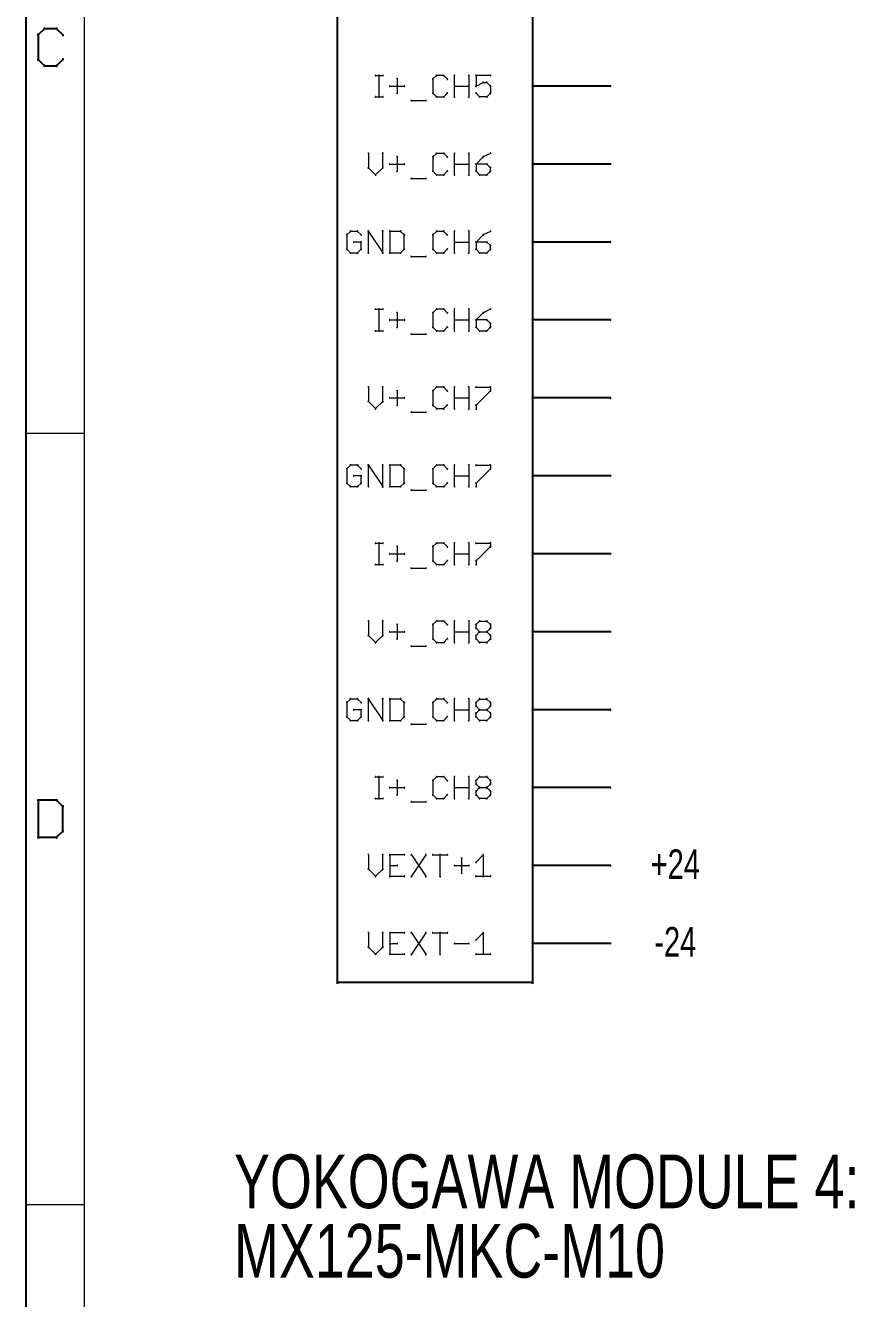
# Paper-space layout 'OUTPUT MODULE' of a CAD drawing. Header units: inches. Extents: x 0.9 to 16.5, y 0.5 to 10.7.
# Drawn here: x 0.899 to 3.027, y 2.389 to 5.656 of the extents above; entities that cross this region are included whole.
import ezdxf

# ---------------------------------------------------------------- set-up
doc = ezdxf.new("R2010")
doc.units = ezdxf.units.IN
doc.header["$MEASUREMENT"] = 0
for name, color, linetype in [('94', 14, 'Continuous'), ('97', 94, 'Continuous'), ('TEXT', 4, 'Continuous')]:
    doc.layers.add(name, color=color, linetype=linetype)
doc.styles.add('SLDTEXTSTYLE0', font='TXT', dxfattribs={"width": 0.736842})
doc.styles.add('SLDTEXTSTYLE2', font='TXT', dxfattribs={"width": 0.75})

# ---------------------------------------------------------------- blocks, each defined once
blk = doc.blocks.new('SW_NOTE_0_134')
at = {"layer": 'TEXT', "color": 0, "char_height": 0.137795, "attachment_point": 1, "style": 'SLDTEXTSTYLE2'}
for s, insert in [('YOKOGAWA MODULE 4:', (-2.1856, 0.2462)), ('MX125-MKC-M10', (-2.1856, 0.068))]:
    blk.add_mtext(s, dxfattribs=dict(at, insert=insert))

psp = doc.layouts.new('OUTPUT MODULE')

# ---------------------------------------------------------------- linework, layer by layer
at = {"layer": '94', "lineweight": 25}
for p, q in [((1.7, 3.2), (1.7, 8.8)), ((2.2, 8.8), (2.2, 3.2)), ((2.4, 5.5), (2.2, 5.5)), ((2.4, 5.3), (2.2, 5.3)), ((2.4, 5.1), (2.2, 5.1)), ((2.4, 4.9), (2.2, 4.9)), ((2.4, 4.7), (2.2, 4.7)), ((2.4, 4.5), (2.2, 4.5)), ((2.4, 4.3), (2.2, 4.3)), ((2.4, 4.1), (2.2, 4.1)), ((2.4, 3.9), (2.2, 3.9)), ((2.4, 3.7), (2.2, 3.7)), ((2.4, 3.5), (2.2, 3.5)), ((2.4, 3.3), (2.2, 3.3)), ((2.2, 3.2), (1.7, 3.2))]:
    psp.add_line(p, q, dxfattribs=at)
at = {"layer": '94', "lineweight": 18}
for centre, radius, start, end in [((2.2, 5.5), 0.0015, 90, 270), ((2.4, 5.5), 0.0015, 270, 90), ((2.2, 5.3), 0.0015, 90, 270), ((2.4, 5.3), 0.0015, 270, 90), ((2.2, 5.1), 0.0015, 90, 270), ((2.4, 5.1), 0.0015, 270, 90), ((2.2, 4.9), 0.0015, 90, 270), ((2.4, 4.9), 0.0015, 270, 90), ((2.2, 4.7), 0.0015, 90, 270), ((2.4, 4.7), 0.0015, 270, 90), ((2.2, 4.5), 0.0015, 90, 270), ((2.4, 4.5), 0.0015, 270, 90), ((2.2, 4.3), 0.0015, 90, 270), ((2.4, 4.3), 0.0015, 270, 90), ((2.2, 4.1), 0.0015, 90, 270), ((2.4, 4.1), 0.0015, 270, 90), ((2.2, 3.9), 0.0015, 90, 270), ((2.4, 3.9), 0.0015, 270, 90), ((2.2, 3.7), 0.0015, 90, 270), ((2.4, 3.7), 0.0015, 270, 90), ((2.2, 3.5), 0.0015, 90, 270), ((2.4, 3.5), 0.0015, 270, 90), ((2.2, 3.3), 0.0015, 90, 270), ((2.4, 3.3), 0.0015, 270, 90), ((1.7, 3.2), 0.0025, 90, 270), ((2.2, 3.2), 0.0025, 270, 90), ((1.7, 3.2), 0.0025, 180, 0), ((2.2, 3.2), 0.0025, 180, 0)]:
    psp.add_arc(centre, radius, start, end, dxfattribs=at)
at = {"layer": '97', "lineweight": 25}
for p, q in [((0.9, 10.7), (0.9, 0.5)), ((0.9475, 5.6475), (0.9317, 5.6317)), ((0.9317, 5.6317), (0.9317, 5.5684)), ((0.9791, 5.6475), (0.9475, 5.6475)), ((0.9949, 5.6317), (0.9791, 5.6475)), ((0.9317, 5.5684), (0.9475, 5.5526)), ((0.9791, 5.5526), (0.9949, 5.5684)), ((0.9475, 5.5526), (0.9791, 5.5526)), ((0.9317, 3.6675), (0.9317, 3.5726)), ((0.9791, 3.6675), (0.9317, 3.6675)), ((0.9949, 3.6517), (0.9791, 3.6675)), ((0.9949, 3.5884), (0.9949, 3.6517)), ((0.9317, 3.5726), (0.9791, 3.5726)), ((0.9791, 3.5726), (0.9949, 3.5884))]:
    psp.add_line(p, q, dxfattribs=at)
at = {"layer": '97', "lineweight": 18}
for p, q in [((1.05, 10.55), (1.05, 0.65)), ((0.9, 4.61), (1.05, 4.61)), ((0.9, 2.63), (1.05, 2.63))]:
    psp.add_line(p, q, dxfattribs=at)
for centre, radius, start, end in [((0.9317, 5.6317), 0.002, 0, 180), ((0.9317, 5.6317), 0.002, 135, 315), ((0.9475, 5.6475), 0.002, 90, 270), ((0.9475, 5.6475), 0.002, 315, 135), ((0.9791, 5.6475), 0.002, 44.9899, 224.9899), ((0.9791, 5.6475), 0.002, 270, 90), ((0.9949, 5.6317), 0.002, 224.9899, 44.9899), ((0.9317, 5.5684), 0.002, 45, 225), ((0.9317, 5.5684), 0.002, 180, 0), ((0.9475, 5.5526), 0.002, 90, 270), ((0.9475, 5.5526), 0.002, 225, 45), ((0.9791, 5.5526), 0.002, 135.0101, 315.0101), ((0.9791, 5.5526), 0.002, 270, 90), ((0.9949, 5.5684), 0.002, 315.0101, 135.0101), ((0.9, 4.61), 0.000984, 90, 270), ((1.05, 4.61), 0.000984, 270, 90), ((0.9317, 3.6675), 0.002, 0, 180), ((0.9317, 3.6675), 0.002, 90, 270), ((0.9791, 3.6675), 0.002, 44.9899, 224.9899), ((0.9791, 3.6675), 0.002, 270, 90), ((0.9949, 3.6517), 0.002, 0, 180), ((0.9949, 3.6517), 0.002, 224.9899, 44.9899), ((0.9317, 3.5726), 0.002, 90, 270), ((0.9317, 3.5726), 0.002, 180, 0), ((0.9791, 3.5726), 0.002, 135.0101, 315.0101), ((0.9791, 3.5726), 0.002, 270, 90), ((0.9949, 3.5884), 0.002, 180, 0), ((0.9949, 3.5884), 0.002, 315.0101, 135.0101), ((0.9, 2.63), 0.000984, 90, 270), ((1.05, 2.63), 0.000984, 270, 90)]:
    psp.add_arc(centre, radius, start, end, dxfattribs=at)
at = {"layer": 'TEXT', "lineweight": 18}
for p, q in [((1.7974, 5.5275), (1.8158, 5.5275)), ((1.8066, 5.4725), (1.8066, 5.5275)), ((1.9539, 5.5275), (1.9448, 5.5184)), ((1.9723, 5.5275), (1.9539, 5.5275)), ((1.9815, 5.5184), (1.9723, 5.5275)), ((2, 5.4725), (2, 5.5275)), ((2.0367, 5.5275), (2.0367, 5.4725)), ((2.092, 5.5275), (2.0553, 5.5275)), ((2.0553, 5.5275), (2.0553, 5.5)), ((1.8343, 5.5), (1.871, 5.5)), ((1.8526, 5.5184), (1.8526, 5.4817)), ((1.9448, 5.5184), (1.9448, 5.4817)), ((2, 5.5), (2.0367, 5.5)), ((2.0553, 5.5), (2.0736, 5.5092)), ((2.0736, 5.5092), (2.0828, 5.5092)), ((2.0828, 5.5092), (2.092, 5.5)), ((2.092, 5.5), (2.092, 5.4817)), ((1.7974, 5.4725), (1.8158, 5.4725)), ((1.8895, 5.4633), (1.9262, 5.4633)), ((1.9448, 5.4817), (1.9539, 5.4725)), ((1.9539, 5.4725), (1.9723, 5.4725)), ((1.9723, 5.4725), (1.9815, 5.4817)), ((2.0644, 5.4725), (2.0553, 5.4817)), ((2.0828, 5.4725), (2.0644, 5.4725)), ((2.092, 5.4817), (2.0828, 5.4725)), ((1.779, 5.3275), (1.779, 5.2908)), ((1.8157, 5.2908), (1.8157, 5.3275)), ((1.9539, 5.3275), (1.9448, 5.3184)), ((1.9723, 5.3275), (1.9539, 5.3275)), ((1.9815, 5.3184), (1.9723, 5.3275)), ((2, 5.2725), (2, 5.3275)), ((2.0367, 5.3275), (2.0367, 5.2725)), ((2.092, 5.3275), (2.0736, 5.3184)), ((1.8343, 5.3), (1.871, 5.3)), ((1.8526, 5.3184), (1.8526, 5.2817)), ((1.9448, 5.3184), (1.9448, 5.2817)), ((2, 5.3), (2.0367, 5.3)), ((2.0736, 5.3184), (2.0553, 5.3)), ((2.0553, 5.3), (2.0553, 5.2817)), ((2.0828, 5.3), (2.0553, 5.3)), ((2.092, 5.2908), (2.0828, 5.3)), ((1.779, 5.2908), (1.7974, 5.2725)), ((1.7974, 5.2725), (1.8157, 5.2908)), ((1.8895, 5.2633), (1.9262, 5.2633)), ((1.9448, 5.2817), (1.9539, 5.2725)), ((1.9539, 5.2725), (1.9723, 5.2725)), ((1.9723, 5.2725), (1.9815, 5.2817)), ((2.0553, 5.2817), (2.0644, 5.2725)), ((2.0644, 5.2725), (2.0828, 5.2725)), ((2.0828, 5.2725), (2.092, 5.2817)), ((2.092, 5.2817), (2.092, 5.2908)), ((1.7329, 5.1275), (1.7238, 5.1184)), ((1.7238, 5.1184), (1.7238, 5.0817)), ((1.7513, 5.1275), (1.7329, 5.1275)), ((1.7605, 5.1), (1.7421, 5.1)), ((1.7605, 5.1184), (1.7513, 5.1275)), ((1.7605, 5.0817), (1.7605, 5.1)), ((1.779, 5.0725), (1.779, 5.1275)), ((1.779, 5.1275), (1.8157, 5.0725)), ((1.8157, 5.0725), (1.8157, 5.1275)), ((1.8343, 5.1275), (1.8343, 5.0725)), ((1.8618, 5.1275), (1.8343, 5.1275)), ((1.871, 5.1184), (1.8618, 5.1275)), ((1.871, 5.0817), (1.871, 5.1184)), ((1.9539, 5.1275), (1.9448, 5.1184)), ((1.9448, 5.1184), (1.9448, 5.0817)), ((1.9723, 5.1275), (1.9539, 5.1275)), ((1.9815, 5.1184), (1.9723, 5.1275)), ((2, 5.0725), (2, 5.1275)), ((2, 5.1), (2.0367, 5.1)), ((2.0367, 5.1275), (2.0367, 5.0725)), ((2.0736, 5.1184), (2.0553, 5.1)), ((2.0553, 5.1), (2.0553, 5.0817)), ((2.0828, 5.1), (2.0553, 5.1)), ((2.092, 5.1275), (2.0736, 5.1184)), ((2.092, 5.0908), (2.0828, 5.1)), ((1.7238, 5.0817), (1.7329, 5.0725)), ((1.7329, 5.0725), (1.7513, 5.0725)), ((1.7513, 5.0725), (1.7605, 5.0817)), ((1.8343, 5.0725), (1.8618, 5.0725)), ((1.8618, 5.0725), (1.871, 5.0817)), ((1.8895, 5.0633), (1.9262, 5.0633)), ((1.9448, 5.0817), (1.9539, 5.0725)), ((1.9539, 5.0725), (1.9723, 5.0725)), ((1.9723, 5.0725), (1.9815, 5.0817)), ((2.0553, 5.0817), (2.0644, 5.0725)), ((2.0644, 5.0725), (2.0828, 5.0725)), ((2.0828, 5.0725), (2.092, 5.0817)), ((2.092, 5.0817), (2.092, 5.0908)), ((1.7974, 4.9275), (1.8158, 4.9275)), ((1.8066, 4.8725), (1.8066, 4.9275)), ((1.8343, 4.9), (1.871, 4.9)), ((1.8526, 4.9184), (1.8526, 4.8817)), ((1.9539, 4.9275), (1.9448, 4.9184)), ((1.9448, 4.9184), (1.9448, 4.8817)), ((1.9723, 4.9275), (1.9539, 4.9275)), ((1.9815, 4.9184), (1.9723, 4.9275)), ((2, 4.8725), (2, 4.9275)), ((2, 4.9), (2.0367, 4.9)), ((2.0367, 4.9275), (2.0367, 4.8725)), ((2.0736, 4.9184), (2.0553, 4.9)), ((2.0553, 4.9), (2.0553, 4.8817)), ((2.0828, 4.9), (2.0553, 4.9)), ((2.092, 4.9275), (2.0736, 4.9184)), ((2.092, 4.8908), (2.0828, 4.9)), ((1.7974, 4.8725), (1.8158, 4.8725)), ((1.9448, 4.8817), (1.9539, 4.8725)), ((1.9539, 4.8725), (1.9723, 4.8725)), ((1.9723, 4.8725), (1.9815, 4.8817)), ((2.0553, 4.8817), (2.0644, 4.8725)), ((2.0644, 4.8725), (2.0828, 4.8725)), ((2.0828, 4.8725), (2.092, 4.8817)), ((2.092, 4.8817), (2.092, 4.8908)), ((1.8895, 4.8633), (1.9262, 4.8633)), ((1.779, 4.7275), (1.779, 4.6908)), ((1.8157, 4.6908), (1.8157, 4.7275)), ((1.8526, 4.7184), (1.8526, 4.6817)), ((1.9539, 4.7275), (1.9448, 4.7184)), ((1.9448, 4.7184), (1.9448, 4.6817)), ((1.9723, 4.7275), (1.9539, 4.7275)), ((1.9815, 4.7184), (1.9723, 4.7275)), ((2, 4.6725), (2, 4.7275)), ((2.0367, 4.7275), (2.0367, 4.6725)), ((2.0553, 4.7275), (2.092, 4.7275)), ((2.092, 4.7184), (2.0553, 4.6817)), ((2.092, 4.7275), (2.092, 4.7184)), ((1.779, 4.6908), (1.7974, 4.6725)), ((1.7974, 4.6725), (1.8157, 4.6908)), ((1.8343, 4.7), (1.871, 4.7)), ((1.9448, 4.6817), (1.9539, 4.6725)), ((1.9539, 4.6725), (1.9723, 4.6725)), ((1.9723, 4.6725), (1.9815, 4.6817)), ((2, 4.7), (2.0367, 4.7)), ((2.0553, 4.6817), (2.0553, 4.6725)), ((1.8895, 4.6633), (1.9262, 4.6633)), ((1.7329, 4.5275), (1.7238, 4.5184)), ((1.7238, 4.5184), (1.7238, 4.4817)), ((1.7513, 4.5275), (1.7329, 4.5275)), ((1.7605, 4.5184), (1.7513, 4.5275)), ((1.779, 4.4725), (1.779, 4.5275)), ((1.779, 4.5275), (1.8157, 4.4725)), ((1.8157, 4.4725), (1.8157, 4.5275)), ((1.8343, 4.5275), (1.8343, 4.4725)), ((1.8618, 4.5275), (1.8343, 4.5275)), ((1.871, 4.5184), (1.8618, 4.5275)), ((1.871, 4.4817), (1.871, 4.5184)), ((1.9539, 4.5275), (1.9448, 4.5184)), ((1.9448, 4.5184), (1.9448, 4.4817)), ((1.9723, 4.5275), (1.9539, 4.5275)), ((1.9815, 4.5184), (1.9723, 4.5275)), ((2, 4.4725), (2, 4.5275)), ((2.0367, 4.5275), (2.0367, 4.4725)), ((2.0553, 4.5275), (2.092, 4.5275)), ((2.092, 4.5184), (2.0553, 4.4817)), ((2.092, 4.5275), (2.092, 4.5184)), ((1.7238, 4.4817), (1.7329, 4.4725)), ((1.7605, 4.5), (1.7421, 4.5)), ((1.7513, 4.4725), (1.7605, 4.4817)), ((1.7605, 4.4817), (1.7605, 4.5)), ((1.8618, 4.4725), (1.871, 4.4817)), ((1.9448, 4.4817), (1.9539, 4.4725)), ((1.9723, 4.4725), (1.9815, 4.4817)), ((2, 4.5), (2.0367, 4.5)), ((2.0553, 4.4817), (2.0553, 4.4725)), ((1.7329, 4.4725), (1.7513, 4.4725)), ((1.8343, 4.4725), (1.8618, 4.4725)), ((1.8895, 4.4633), (1.9262, 4.4633)), ((1.9539, 4.4725), (1.9723, 4.4725)), ((1.7974, 4.3275), (1.8158, 4.3275)), ((1.8066, 4.2725), (1.8066, 4.3275)), ((1.8526, 4.3184), (1.8526, 4.2817)), ((1.9539, 4.3275), (1.9448, 4.3184)), ((1.9448, 4.3184), (1.9448, 4.2817)), ((1.9723, 4.3275), (1.9539, 4.3275)), ((1.9815, 4.3184), (1.9723, 4.3275)), ((2, 4.2725), (2, 4.3275)), ((2.0367, 4.3275), (2.0367, 4.2725)), ((2.0553, 4.3275), (2.092, 4.3275)), ((2.092, 4.3184), (2.0553, 4.2817)), ((2.092, 4.3275), (2.092, 4.3184)), ((1.8343, 4.3), (1.871, 4.3)), ((1.9448, 4.2817), (1.9539, 4.2725)), ((1.9723, 4.2725), (1.9815, 4.2817)), ((2, 4.3), (2.0367, 4.3)), ((2.0553, 4.2817), (2.0553, 4.2725)), ((1.7974, 4.2725), (1.8158, 4.2725)), ((1.8895, 4.2633), (1.9262, 4.2633)), ((1.9539, 4.2725), (1.9723, 4.2725)), ((1.779, 4.1275), (1.779, 4.0908)), ((1.8157, 4.0908), (1.8157, 4.1275)), ((1.8526, 4.1184), (1.8526, 4.0817)), ((1.9539, 4.1275), (1.9448, 4.1184)), ((1.9448, 4.1184), (1.9448, 4.0817)), ((1.9723, 4.1275), (1.9539, 4.1275)), ((1.9815, 4.1184), (1.9723, 4.1275)), ((2, 4.0725), (2, 4.1275)), ((2.0367, 4.1275), (2.0367, 4.0725)), ((2.0553, 4.1184), (2.0644, 4.1275)), ((2.0553, 4.1092), (2.0553, 4.1184)), ((2.0644, 4.1275), (2.0828, 4.1275)), ((2.0828, 4.1275), (2.092, 4.1184)), ((2.092, 4.1184), (2.092, 4.1092)), ((1.779, 4.0908), (1.7974, 4.0725)), ((1.7974, 4.0725), (1.8157, 4.0908)), ((1.8343, 4.1), (1.871, 4.1)), ((2, 4.1), (2.0367, 4.1)), ((2.0644, 4.1), (2.0553, 4.1092)), ((2.0553, 4.0908), (2.0644, 4.1)), ((2.0553, 4.0817), (2.0553, 4.0908)), ((2.0644, 4.1), (2.0828, 4.1)), ((2.092, 4.1092), (2.0828, 4.1)), ((2.0828, 4.1), (2.092, 4.0908)), ((2.092, 4.0908), (2.092, 4.0817)), ((1.8895, 4.0633), (1.9262, 4.0633)), ((1.9448, 4.0817), (1.9539, 4.0725)), ((1.9539, 4.0725), (1.9723, 4.0725)), ((1.9723, 4.0725), (1.9815, 4.0817)), ((2.0644, 4.0725), (2.0553, 4.0817)), ((2.0828, 4.0725), (2.0644, 4.0725)), ((2.092, 4.0817), (2.0828, 4.0725)), ((1.7329, 3.9275), (1.7238, 3.9184)), ((1.7513, 3.9275), (1.7329, 3.9275)), ((1.7605, 3.9184), (1.7513, 3.9275)), ((1.779, 3.8725), (1.779, 3.9275)), ((1.779, 3.9275), (1.8157, 3.8725)), ((1.8157, 3.8725), (1.8157, 3.9275)), ((1.8343, 3.9275), (1.8343, 3.8725)), ((1.8618, 3.9275), (1.8343, 3.9275)), ((1.871, 3.9184), (1.8618, 3.9275)), ((1.9539, 3.9275), (1.9448, 3.9184)), ((1.9723, 3.9275), (1.9539, 3.9275)), ((1.9815, 3.9184), (1.9723, 3.9275)), ((2, 3.8725), (2, 3.9275)), ((2.0367, 3.9275), (2.0367, 3.8725)), ((2.0553, 3.9184), (2.0644, 3.9275)), ((2.0644, 3.9275), (2.0828, 3.9275)), ((2.0828, 3.9275), (2.092, 3.9184)), ((1.7238, 3.9184), (1.7238, 3.8817)), ((1.7605, 3.9), (1.7421, 3.9)), ((1.7605, 3.8817), (1.7605, 3.9)), ((1.871, 3.8817), (1.871, 3.9184)), ((1.9448, 3.9184), (1.9448, 3.8817)), ((2, 3.9), (2.0367, 3.9)), ((2.0553, 3.9092), (2.0553, 3.9184)), ((2.0644, 3.9), (2.0553, 3.9092)), ((2.0553, 3.8908), (2.0644, 3.9)), ((2.0553, 3.8817), (2.0553, 3.8908)), ((2.0644, 3.9), (2.0828, 3.9)), ((2.092, 3.9092), (2.0828, 3.9)), ((2.0828, 3.9), (2.092, 3.8908)), ((2.092, 3.9184), (2.092, 3.9092)), ((2.092, 3.8908), (2.092, 3.8817)), ((1.7238, 3.8817), (1.7329, 3.8725)), ((1.7329, 3.8725), (1.7513, 3.8725)), ((1.7513, 3.8725), (1.7605, 3.8817)), ((1.8343, 3.8725), (1.8618, 3.8725)), ((1.8618, 3.8725), (1.871, 3.8817)), ((1.8895, 3.8633), (1.9262, 3.8633)), ((1.9448, 3.8817), (1.9539, 3.8725)), ((1.9539, 3.8725), (1.9723, 3.8725)), ((1.9723, 3.8725), (1.9815, 3.8817)), ((2.0644, 3.8725), (2.0553, 3.8817)), ((2.0828, 3.8725), (2.0644, 3.8725)), ((2.092, 3.8817), (2.0828, 3.8725)), ((1.7974, 3.7275), (1.8158, 3.7275)), ((1.8066, 3.6725), (1.8066, 3.7275)), ((1.9539, 3.7275), (1.9448, 3.7184)), ((1.9723, 3.7275), (1.9539, 3.7275)), ((1.9815, 3.7184), (1.9723, 3.7275)), ((2, 3.6725), (2, 3.7275)), ((2.0367, 3.7275), (2.0367, 3.6725)), ((2.0553, 3.7184), (2.0644, 3.7275)), ((2.0644, 3.7275), (2.0828, 3.7275)), ((2.0828, 3.7275), (2.092, 3.7184)), ((1.8343, 3.7), (1.871, 3.7)), ((1.8526, 3.7184), (1.8526, 3.6817)), ((1.9448, 3.7184), (1.9448, 3.6817)), ((2, 3.7), (2.0367, 3.7)), ((2.0553, 3.7092), (2.0553, 3.7184)), ((2.0644, 3.7), (2.0553, 3.7092)), ((2.0553, 3.6908), (2.0644, 3.7)), ((2.0644, 3.7), (2.0828, 3.7)), ((2.092, 3.7092), (2.0828, 3.7)), ((2.0828, 3.7), (2.092, 3.6908)), ((2.092, 3.7184), (2.092, 3.7092)), ((1.7974, 3.6725), (1.8158, 3.6725)), ((1.8895, 3.6633), (1.9262, 3.6633)), ((1.9448, 3.6817), (1.9539, 3.6725)), ((1.9539, 3.6725), (1.9723, 3.6725)), ((1.9723, 3.6725), (1.9815, 3.6817)), ((2.0553, 3.6817), (2.0553, 3.6908)), ((2.0644, 3.6725), (2.0553, 3.6817)), ((2.0828, 3.6725), (2.0644, 3.6725)), ((2.092, 3.6817), (2.0828, 3.6725)), ((2.092, 3.6908), (2.092, 3.6817)), ((1.779, 3.5275), (1.779, 3.4908)), ((1.8157, 3.4908), (1.8157, 3.5275)), ((1.871, 3.5275), (1.8343, 3.5275)), ((1.8343, 3.5275), (1.8343, 3.4725)), ((1.8343, 3.5), (1.8526, 3.5)), ((1.8895, 3.5275), (1.9262, 3.4725)), ((1.9262, 3.5275), (1.8895, 3.4725)), ((1.9448, 3.5275), (1.9815, 3.5275)), ((1.9631, 3.4725), (1.9631, 3.5275)), ((2, 3.5), (2.0367, 3.5)), ((2.0184, 3.5184), (2.0184, 3.4817)), ((2.0553, 3.5092), (2.0736, 3.5275)), ((2.0736, 3.5275), (2.0736, 3.4725)), ((1.779, 3.4908), (1.7974, 3.4725)), ((1.7974, 3.4725), (1.8157, 3.4908)), ((1.8343, 3.4725), (1.871, 3.4725)), ((2.0553, 3.4725), (2.092, 3.4725)), ((1.779, 3.3275), (1.779, 3.2908)), ((1.8157, 3.2908), (1.8157, 3.3275)), ((1.871, 3.3275), (1.8343, 3.3275)), ((1.8343, 3.3275), (1.8343, 3.2725)), ((1.8343, 3.3), (1.8526, 3.3)), ((1.8895, 3.3275), (1.9262, 3.2725)), ((1.9262, 3.3275), (1.8895, 3.2725)), ((1.9448, 3.3275), (1.9815, 3.3275)), ((1.9631, 3.2725), (1.9631, 3.3275)), ((2, 3.3), (2.0367, 3.3)), ((2.0553, 3.3092), (2.0736, 3.3275)), ((2.0736, 3.3275), (2.0736, 3.2725)), ((1.779, 3.2908), (1.7974, 3.2725)), ((1.7974, 3.2725), (1.8157, 3.2908)), ((1.8343, 3.2725), (1.871, 3.2725)), ((2.0553, 3.2725), (2.092, 3.2725))]:
    psp.add_line(p, q, dxfattribs=at)
for centre, start, end in [((1.7974, 5.5275), 90, 270), ((1.8066, 5.5275), 0, 180), ((1.8158, 5.5275), 270, 90), ((1.9539, 5.5275), 90, 270), ((1.9539, 5.5275), 315, 135), ((1.9723, 5.5275), 45, 225), ((1.9723, 5.5275), 270, 90), ((2, 5.5275), 0, 180), ((2.0367, 5.5275), 0, 180), ((2.0553, 5.5275), 90, 270), ((2.0553, 5.5275), 0, 180), ((2.092, 5.5275), 270, 90), ((1.8343, 5.5), 90, 270), ((1.8526, 5.5184), 0, 180), ((1.871, 5.5), 270, 90), ((1.9448, 5.5184), 0, 180), ((1.9448, 5.5184), 135.0162, 315.0162), ((1.9815, 5.5184), 224.9838, 44.9838), ((2, 5.5), 90, 270), ((2.0367, 5.5), 270, 90), ((2.0553, 5.5), 116.5548, 296.5548), ((2.0553, 5.5), 180, 0), ((2.0736, 5.5092), 90, 270), ((2.0736, 5.5092), 296.5855, 116.5855), ((2.0828, 5.5092), 45, 225), ((2.0828, 5.5092), 270, 90), ((2.092, 5.5), 0, 180), ((2.092, 5.5), 225, 45), ((1.7974, 5.4725), 90, 270), ((1.8066, 5.4725), 180, 0), ((1.8158, 5.4725), 270, 90), ((1.8526, 5.4817), 180, 0), ((1.8895, 5.4633), 90, 270), ((1.9262, 5.4633), 270, 90), ((1.9448, 5.4817), 44.9838, 224.9838), ((1.9448, 5.4817), 180, 0), ((1.9539, 5.4725), 90, 270), ((1.9539, 5.4725), 225, 45), ((1.9723, 5.4725), 135, 315), ((1.9723, 5.4725), 270, 90), ((1.9815, 5.4817), 315.0162, 135.0162), ((2, 5.4725), 180, 0), ((2.0367, 5.4725), 180, 0), ((2.0553, 5.4817), 45, 225), ((2.0644, 5.4725), 90, 270), ((2.0644, 5.4725), 225, 45), ((2.0828, 5.4725), 135, 315), ((2.0828, 5.4725), 270, 90), ((2.092, 5.4817), 180, 0), ((2.092, 5.4817), 315, 135), ((1.779, 5.3275), 0, 180), ((1.8157, 5.3275), 0, 180), ((1.9539, 5.3275), 90, 270), ((1.9539, 5.3275), 315, 135), ((1.9723, 5.3275), 45, 225), ((1.9723, 5.3275), 270, 90), ((2, 5.3275), 0, 180), ((2.0367, 5.3275), 0, 180), ((2.092, 5.3275), 296.5651, 116.5651), ((1.779, 5.2908), 45, 225), ((1.8157, 5.2908), 315, 135), ((1.8343, 5.3), 90, 270), ((1.8526, 5.3184), 0, 180), ((1.871, 5.3), 270, 90), ((1.9448, 5.3184), 0, 180), ((1.9448, 5.3184), 135.0162, 315.0162), ((1.9815, 5.3184), 224.9838, 44.9838), ((2, 5.3), 90, 270), ((2.0367, 5.3), 270, 90), ((2.0553, 5.3), 0, 180), ((2.0553, 5.3), 90, 270), ((2.0553, 5.3), 135, 315), ((2.0736, 5.3184), 116.5855, 296.5855), ((2.0736, 5.3184), 315, 135), ((2.0828, 5.3), 44.9838, 224.9838), ((2.0828, 5.3), 270, 90), ((2.092, 5.2908), 0, 180), ((1.779, 5.2908), 180, 0), ((1.7974, 5.2725), 135, 315), ((1.7974, 5.2725), 225, 45), ((1.8157, 5.2908), 180, 0), ((1.8526, 5.2817), 180, 0), ((1.8895, 5.2633), 90, 270), ((1.9262, 5.2633), 270, 90), ((1.9448, 5.2817), 44.9838, 224.9838), ((1.9448, 5.2817), 180, 0), ((1.9539, 5.2725), 90, 270), ((1.9539, 5.2725), 225, 45), ((1.9723, 5.2725), 135, 315), ((1.9723, 5.2725), 270, 90), ((1.9815, 5.2817), 315.0162, 135.0162), ((2, 5.2725), 180, 0), ((2.0367, 5.2725), 180, 0), ((2.0553, 5.2817), 45, 225), ((2.0553, 5.2817), 180, 0), ((2.0644, 5.2725), 90, 270), ((2.0644, 5.2725), 225, 45), ((2.0828, 5.2725), 135, 315), ((2.0828, 5.2725), 270, 90), ((2.092, 5.2817), 180, 0), ((2.092, 5.2908), 225.0162, 45.0162), ((2.092, 5.2817), 315, 135), ((1.7329, 5.1275), 90, 270), ((1.7329, 5.1275), 315, 135), ((1.7513, 5.1275), 45, 225), ((1.7513, 5.1275), 270, 90), ((1.779, 5.1275), 0, 180), ((1.779, 5.1275), 33.6774, 213.6774), ((1.8157, 5.1275), 0, 180), ((1.8343, 5.1275), 0, 180), ((1.8343, 5.1275), 90, 270), ((1.8618, 5.1275), 45.0162, 225.0162), ((1.8618, 5.1275), 270, 90), ((1.9539, 5.1275), 90, 270), ((1.9539, 5.1275), 315, 135), ((1.9723, 5.1275), 45, 225), ((1.9723, 5.1275), 270, 90), ((2, 5.1275), 0, 180), ((2.0367, 5.1275), 0, 180), ((2.092, 5.1275), 296.5651, 116.5651), ((1.7238, 5.1184), 0, 180), ((1.7238, 5.1184), 135, 315), ((1.7421, 5.1), 90, 270), ((1.7605, 5.1), 0, 180), ((1.7605, 5.1184), 225, 45), ((1.7605, 5.1), 270, 90), ((1.871, 5.1184), 0, 180), ((1.871, 5.1184), 224.9838, 44.9838), ((1.9448, 5.1184), 0, 180), ((1.9448, 5.1184), 135.0162, 315.0162), ((1.9815, 5.1184), 224.9838, 44.9838), ((2, 5.1), 90, 270), ((2.0367, 5.1), 270, 90), ((2.0553, 5.1), 0, 180), ((2.0553, 5.1), 90, 270), ((2.0553, 5.1), 135, 315), ((2.0736, 5.1184), 116.5855, 296.5855), ((2.0736, 5.1184), 315, 135), ((2.0828, 5.1), 44.9838, 224.9838), ((2.0828, 5.1), 270, 90), ((1.7238, 5.0817), 45, 225), ((1.7238, 5.0817), 180, 0), ((1.7329, 5.0725), 90, 270), ((1.7329, 5.0725), 225, 45), ((1.7513, 5.0725), 135, 315), ((1.7513, 5.0725), 270, 90), ((1.7605, 5.0817), 180, 0), ((1.7605, 5.0817), 315, 135), ((1.779, 5.0725), 180, 0), ((1.8157, 5.0725), 180, 0), ((1.8157, 5.0725), 213.6774, 33.6774), ((1.8343, 5.0725), 90, 270), ((1.8343, 5.0725), 180, 0), ((1.8618, 5.0725), 134.9838, 314.9838), ((1.8618, 5.0725), 270, 90), ((1.871, 5.0817), 180, 0), ((1.871, 5.0817), 315.0162, 135.0162), ((1.8895, 5.0633), 90, 270), ((1.9262, 5.0633), 270, 90), ((1.9448, 5.0817), 44.9838, 224.9838), ((1.9448, 5.0817), 180, 0), ((1.9539, 5.0725), 90, 270), ((1.9539, 5.0725), 225, 45), ((1.9723, 5.0725), 135, 315), ((1.9723, 5.0725), 270, 90), ((1.9815, 5.0817), 315.0162, 135.0162), ((2, 5.0725), 180, 0), ((2.0367, 5.0725), 180, 0), ((2.0553, 5.0817), 45, 225), ((2.0553, 5.0817), 180, 0), ((2.0644, 5.0725), 90, 270), ((2.0644, 5.0725), 225, 45), ((2.0828, 5.0725), 135, 315), ((2.0828, 5.0725), 270, 90), ((2.092, 5.0908), 0, 180), ((2.092, 5.0817), 180, 0), ((2.092, 5.0908), 225.0162, 45.0162), ((2.092, 5.0817), 315, 135), ((1.7974, 4.9275), 90, 270), ((1.8066, 4.9275), 0, 180), ((1.8158, 4.9275), 270, 90), ((1.8343, 4.9), 90, 270), ((1.8526, 4.9184), 0, 180), ((1.871, 4.9), 270, 90), ((1.9448, 4.9184), 0, 180), ((1.9448, 4.9184), 135.0162, 315.0162), ((1.9539, 4.9275), 90, 270), ((1.9539, 4.9275), 315, 135), ((1.9723, 4.9275), 45, 225), ((1.9723, 4.9275), 270, 90), ((1.9815, 4.9184), 224.9838, 44.9838), ((2, 4.9275), 0, 180), ((2, 4.9), 90, 270), ((2.0367, 4.9275), 0, 180), ((2.0367, 4.9), 270, 90), ((2.0553, 4.9), 0, 180), ((2.0553, 4.9), 90, 270), ((2.0553, 4.9), 135, 315), ((2.0736, 4.9184), 116.5855, 296.5855), ((2.0736, 4.9184), 315, 135), ((2.0828, 4.9), 44.9838, 224.9838), ((2.0828, 4.9), 270, 90), ((2.092, 4.9275), 296.5651, 116.5651), ((1.7974, 4.8725), 90, 270), ((1.8066, 4.8725), 180, 0), ((1.8158, 4.8725), 270, 90), ((1.8526, 4.8817), 180, 0), ((1.9448, 4.8817), 44.9838, 224.9838), ((1.9448, 4.8817), 180, 0), ((1.9539, 4.8725), 90, 270), ((1.9539, 4.8725), 225, 45), ((1.9723, 4.8725), 135, 315), ((1.9723, 4.8725), 270, 90), ((1.9815, 4.8817), 315.0162, 135.0162), ((2, 4.8725), 180, 0), ((2.0367, 4.8725), 180, 0), ((2.0553, 4.8817), 45, 225), ((2.0553, 4.8817), 180, 0), ((2.0644, 4.8725), 90, 270), ((2.0644, 4.8725), 225, 45), ((2.0828, 4.8725), 135, 315), ((2.0828, 4.8725), 270, 90), ((2.092, 4.8908), 0, 180), ((2.092, 4.8817), 180, 0), ((2.092, 4.8908), 225.0162, 45.0162), ((2.092, 4.8817), 315, 135), ((1.8895, 4.8633), 90, 270), ((1.9262, 4.8633), 270, 90), ((1.779, 4.7275), 0, 180), ((1.8157, 4.7275), 0, 180), ((1.8526, 4.7184), 0, 180), ((1.9448, 4.7184), 0, 180), ((1.9448, 4.7184), 135.0162, 315.0162), ((1.9539, 4.7275), 90, 270), ((1.9539, 4.7275), 315, 135), ((1.9723, 4.7275), 45, 225), ((1.9723, 4.7275), 270, 90), ((1.9815, 4.7184), 224.9838, 44.9838), ((2, 4.7275), 0, 180), ((2.0367, 4.7275), 0, 180), ((2.0553, 4.7275), 90, 270), ((2.092, 4.7275), 0, 180), ((2.092, 4.7184), 180, 0), ((2.092, 4.7184), 315, 135), ((2.092, 4.7275), 270, 90), ((1.779, 4.6908), 45, 225), ((1.779, 4.6908), 180, 0), ((1.7974, 4.6725), 135, 315), ((1.7974, 4.6725), 225, 45), ((1.8157, 4.6908), 180, 0), ((1.8157, 4.6908), 315, 135), ((1.8343, 4.7), 90, 270), ((1.8526, 4.6817), 180, 0), ((1.871, 4.7), 270, 90), ((1.9448, 4.6817), 44.9838, 224.9838), ((1.9448, 4.6817), 180, 0), ((1.9539, 4.6725), 90, 270), ((1.9539, 4.6725), 225, 45), ((1.9723, 4.6725), 135, 315), ((1.9723, 4.6725), 270, 90), ((1.9815, 4.6817), 315.0162, 135.0162), ((2, 4.7), 90, 270), ((2, 4.6725), 180, 0), ((2.0367, 4.6725), 180, 0), ((2.0367, 4.7), 270, 90), ((2.0553, 4.6817), 0, 180), ((2.0553, 4.6817), 135, 315), ((2.0553, 4.6725), 180, 0), ((1.8895, 4.6633), 90, 270), ((1.9262, 4.6633), 270, 90), ((1.7238, 4.5184), 0, 180), ((1.7238, 4.5184), 135, 315), ((1.7329, 4.5275), 90, 270), ((1.7329, 4.5275), 315, 135), ((1.7513, 4.5275), 45, 225), ((1.7513, 4.5275), 270, 90), ((1.7605, 4.5184), 225, 45), ((1.779, 4.5275), 0, 180), ((1.779, 4.5275), 33.6774, 213.6774), ((1.8157, 4.5275), 0, 180), ((1.8343, 4.5275), 0, 180), ((1.8343, 4.5275), 90, 270), ((1.8618, 4.5275), 45.0162, 225.0162), ((1.8618, 4.5275), 270, 90), ((1.871, 4.5184), 0, 180), ((1.871, 4.5184), 224.9838, 44.9838), ((1.9448, 4.5184), 0, 180), ((1.9448, 4.5184), 135.0162, 315.0162), ((1.9539, 4.5275), 90, 270), ((1.9539, 4.5275), 315, 135), ((1.9723, 4.5275), 45, 225), ((1.9723, 4.5275), 270, 90), ((1.9815, 4.5184), 224.9838, 44.9838), ((2, 4.5275), 0, 180), ((2.0367, 4.5275), 0, 180), ((2.0553, 4.5275), 90, 270), ((2.092, 4.5275), 0, 180), ((2.092, 4.5184), 180, 0), ((2.092, 4.5184), 315, 135), ((2.092, 4.5275), 270, 90), ((1.7238, 4.4817), 45, 225), ((1.7238, 4.4817), 180, 0), ((1.7421, 4.5), 90, 270), ((1.7605, 4.5), 0, 180), ((1.7605, 4.4817), 180, 0), ((1.7605, 4.4817), 315, 135), ((1.7605, 4.5), 270, 90), ((1.871, 4.4817), 180, 0), ((1.871, 4.4817), 315.0162, 135.0162), ((1.9448, 4.4817), 44.9838, 224.9838), ((1.9448, 4.4817), 180, 0), ((1.9815, 4.4817), 315.0162, 135.0162), ((2, 4.5), 90, 270), ((2.0367, 4.5), 270, 90), ((2.0553, 4.4817), 0, 180), ((2.0553, 4.4817), 135, 315), ((1.7329, 4.4725), 90, 270), ((1.7329, 4.4725), 225, 45), ((1.7513, 4.4725), 135, 315), ((1.7513, 4.4725), 270, 90), ((1.779, 4.4725), 180, 0), ((1.8157, 4.4725), 180, 0), ((1.8157, 4.4725), 213.6774, 33.6774), ((1.8343, 4.4725), 90, 270), ((1.8343, 4.4725), 180, 0), ((1.8618, 4.4725), 134.9838, 314.9838), ((1.8618, 4.4725), 270, 90), ((1.8895, 4.4633), 90, 270), ((1.9262, 4.4633), 270, 90), ((1.9539, 4.4725), 90, 270), ((1.9539, 4.4725), 225, 45), ((1.9723, 4.4725), 135, 315), ((1.9723, 4.4725), 270, 90), ((2, 4.4725), 180, 0), ((2.0367, 4.4725), 180, 0), ((2.0553, 4.4725), 180, 0), ((1.7974, 4.3275), 90, 270), ((1.8066, 4.3275), 0, 180), ((1.8158, 4.3275), 270, 90), ((1.8526, 4.3184), 0, 180), ((1.9448, 4.3184), 0, 180), ((1.9448, 4.3184), 135.0162, 315.0162), ((1.9539, 4.3275), 90, 270), ((1.9539, 4.3275), 315, 135), ((1.9723, 4.3275), 45, 225), ((1.9723, 4.3275), 270, 90), ((1.9815, 4.3184), 224.9838, 44.9838), ((2, 4.3275), 0, 180), ((2.0367, 4.3275), 0, 180), ((2.0553, 4.3275), 90, 270), ((2.092, 4.3275), 0, 180), ((2.092, 4.3184), 180, 0), ((2.092, 4.3184), 315, 135), ((2.092, 4.3275), 270, 90), ((1.8343, 4.3), 90, 270), ((1.8526, 4.2817), 180, 0), ((1.871, 4.3), 270, 90), ((1.9448, 4.2817), 44.9838, 224.9838), ((1.9448, 4.2817), 180, 0), ((1.9815, 4.2817), 315.0162, 135.0162), ((2, 4.3), 90, 270), ((2.0367, 4.3), 270, 90), ((2.0553, 4.2817), 0, 180), ((2.0553, 4.2817), 135, 315), ((1.7974, 4.2725), 90, 270), ((1.8066, 4.2725), 180, 0), ((1.8158, 4.2725), 270, 90), ((1.8895, 4.2633), 90, 270), ((1.9262, 4.2633), 270, 90), ((1.9539, 4.2725), 90, 270), ((1.9539, 4.2725), 225, 45), ((1.9723, 4.2725), 135, 315), ((1.9723, 4.2725), 270, 90), ((2, 4.2725), 180, 0), ((2.0367, 4.2725), 180, 0), ((2.0553, 4.2725), 180, 0), ((1.779, 4.1275), 0, 180), ((1.8157, 4.1275), 0, 180), ((1.8526, 4.1184), 0, 180), ((1.9448, 4.1184), 0, 180), ((1.9448, 4.1184), 135.0162, 315.0162), ((1.9539, 4.1275), 90, 270), ((1.9539, 4.1275), 315, 135), ((1.9723, 4.1275), 45, 225), ((1.9723, 4.1275), 270, 90), ((1.9815, 4.1184), 224.9838, 44.9838), ((2, 4.1275), 0, 180), ((2.0367, 4.1275), 0, 180), ((2.0553, 4.1184), 0, 180), ((2.0553, 4.1184), 135, 315), ((2.0644, 4.1275), 90, 270), ((2.0644, 4.1275), 315, 135), ((2.0828, 4.1275), 45, 225), ((2.0828, 4.1275), 270, 90), ((2.092, 4.1184), 0, 180), ((2.092, 4.1184), 225, 45), ((1.779, 4.0908), 45, 225), ((1.779, 4.0908), 180, 0), ((1.8157, 4.0908), 180, 0), ((1.8157, 4.0908), 315, 135), ((1.8343, 4.1), 90, 270), ((1.871, 4.1), 270, 90), ((2, 4.1), 90, 270), ((2.0367, 4.1), 270, 90), ((2.0553, 4.1092), 45.0162, 225.0162), ((2.0553, 4.1092), 180, 0), ((2.0553, 4.0908), 0, 180), ((2.0553, 4.0908), 134.9838, 314.9838), ((2.0644, 4.1), 90, 270), ((2.0644, 4.1), 315.0162, 135.0162), ((2.0644, 4.1), 224.9838, 44.9838), ((2.0828, 4.1), 44.9838, 224.9838), ((2.0828, 4.1), 135.0162, 315.0162), ((2.0828, 4.1), 270, 90), ((2.092, 4.1092), 180, 0), ((2.092, 4.0908), 0, 180), ((2.092, 4.1092), 314.9838, 134.9838), ((2.092, 4.0908), 225.0162, 45.0162), ((1.7974, 4.0725), 135, 315), ((1.7974, 4.0725), 225, 45), ((1.8526, 4.0817), 180, 0), ((1.8895, 4.0633), 90, 270), ((1.9262, 4.0633), 270, 90), ((1.9448, 4.0817), 44.9838, 224.9838), ((1.9448, 4.0817), 180, 0), ((1.9539, 4.0725), 90, 270), ((1.9539, 4.0725), 225, 45), ((1.9723, 4.0725), 135, 315), ((1.9723, 4.0725), 270, 90), ((1.9815, 4.0817), 315.0162, 135.0162), ((2, 4.0725), 180, 0), ((2.0367, 4.0725), 180, 0), ((2.0553, 4.0817), 45, 225), ((2.0553, 4.0817), 180, 0), ((2.0644, 4.0725), 90, 270), ((2.0644, 4.0725), 225, 45), ((2.0828, 4.0725), 135, 315), ((2.0828, 4.0725), 270, 90), ((2.092, 4.0817), 180, 0), ((2.092, 4.0817), 315, 135), ((1.7329, 3.9275), 90, 270), ((1.7329, 3.9275), 315, 135), ((1.7513, 3.9275), 45, 225), ((1.7513, 3.9275), 270, 90), ((1.779, 3.9275), 0, 180), ((1.779, 3.9275), 33.6774, 213.6774), ((1.8157, 3.9275), 0, 180), ((1.8343, 3.9275), 0, 180), ((1.8343, 3.9275), 90, 270), ((1.8618, 3.9275), 45.0162, 225.0162), ((1.8618, 3.9275), 270, 90), ((1.9539, 3.9275), 90, 270), ((1.9539, 3.9275), 315, 135), ((1.9723, 3.9275), 45, 225), ((1.9723, 3.9275), 270, 90), ((2, 3.9275), 0, 180), ((2.0367, 3.9275), 0, 180), ((2.0644, 3.9275), 90, 270), ((2.0644, 3.9275), 315, 135), ((2.0828, 3.9275), 45, 225), ((2.0828, 3.9275), 270, 90), ((1.7238, 3.9184), 0, 180), ((1.7238, 3.9184), 135, 315), ((1.7421, 3.9), 90, 270), ((1.7605, 3.9), 0, 180), ((1.7605, 3.9184), 225, 45), ((1.7605, 3.9), 270, 90), ((1.871, 3.9184), 0, 180), ((1.871, 3.9184), 224.9838, 44.9838), ((1.9448, 3.9184), 0, 180), ((1.9448, 3.9184), 135.0162, 315.0162), ((1.9815, 3.9184), 224.9838, 44.9838), ((2, 3.9), 90, 270), ((2.0367, 3.9), 270, 90), ((2.0553, 3.9184), 0, 180), ((2.0553, 3.9184), 135, 315), ((2.0553, 3.9092), 45.0162, 225.0162), ((2.0553, 3.9092), 180, 0), ((2.0553, 3.8908), 0, 180), ((2.0553, 3.8908), 134.9838, 314.9838), ((2.0644, 3.9), 90, 270), ((2.0644, 3.9), 315.0162, 135.0162), ((2.0644, 3.9), 224.9838, 44.9838), ((2.0828, 3.9), 44.9838, 224.9838), ((2.0828, 3.9), 135.0162, 315.0162), ((2.0828, 3.9), 270, 90), ((2.092, 3.9184), 0, 180), ((2.092, 3.9092), 180, 0), ((2.092, 3.8908), 0, 180), ((2.092, 3.9184), 225, 45), ((2.092, 3.9092), 314.9838, 134.9838), ((2.092, 3.8908), 225.0162, 45.0162), ((1.7238, 3.8817), 45, 225), ((1.7238, 3.8817), 180, 0), ((1.7329, 3.8725), 90, 270), ((1.7329, 3.8725), 225, 45), ((1.7513, 3.8725), 135, 315), ((1.7513, 3.8725), 270, 90), ((1.7605, 3.8817), 180, 0), ((1.7605, 3.8817), 315, 135), ((1.779, 3.8725), 180, 0), ((1.8157, 3.8725), 180, 0), ((1.8157, 3.8725), 213.6774, 33.6774), ((1.8343, 3.8725), 90, 270), ((1.8343, 3.8725), 180, 0), ((1.8618, 3.8725), 134.9838, 314.9838), ((1.8618, 3.8725), 270, 90), ((1.871, 3.8817), 180, 0), ((1.871, 3.8817), 315.0162, 135.0162), ((1.8895, 3.8633), 90, 270), ((1.9262, 3.8633), 270, 90), ((1.9448, 3.8817), 44.9838, 224.9838), ((1.9448, 3.8817), 180, 0), ((1.9539, 3.8725), 90, 270), ((1.9539, 3.8725), 225, 45), ((1.9723, 3.8725), 135, 315), ((1.9723, 3.8725), 270, 90), ((1.9815, 3.8817), 315.0162, 135.0162), ((2, 3.8725), 180, 0), ((2.0367, 3.8725), 180, 0), ((2.0553, 3.8817), 45, 225), ((2.0553, 3.8817), 180, 0), ((2.0644, 3.8725), 90, 270), ((2.0644, 3.8725), 225, 45), ((2.0828, 3.8725), 135, 315), ((2.0828, 3.8725), 270, 90), ((2.092, 3.8817), 180, 0), ((2.092, 3.8817), 315, 135), ((1.7974, 3.7275), 90, 270), ((1.8066, 3.7275), 0, 180), ((1.8158, 3.7275), 270, 90), ((1.9539, 3.7275), 90, 270), ((1.9539, 3.7275), 315, 135), ((1.9723, 3.7275), 45, 225), ((1.9723, 3.7275), 270, 90), ((2, 3.7275), 0, 180), ((2.0367, 3.7275), 0, 180), ((2.0644, 3.7275), 90, 270), ((2.0644, 3.7275), 315, 135), ((2.0828, 3.7275), 45, 225), ((2.0828, 3.7275), 270, 90), ((1.8343, 3.7), 90, 270), ((1.8526, 3.7184), 0, 180), ((1.871, 3.7), 270, 90), ((1.9448, 3.7184), 0, 180), ((1.9448, 3.7184), 135.0162, 315.0162), ((1.9815, 3.7184), 224.9838, 44.9838), ((2, 3.7), 90, 270), ((2.0367, 3.7), 270, 90), ((2.0553, 3.7184), 0, 180), ((2.0553, 3.7184), 135, 315), ((2.0553, 3.7092), 45.0162, 225.0162), ((2.0553, 3.7092), 180, 0), ((2.0553, 3.6908), 0, 180), ((2.0553, 3.6908), 134.9838, 314.9838), ((2.0644, 3.7), 90, 270), ((2.0644, 3.7), 315.0162, 135.0162), ((2.0644, 3.7), 224.9838, 44.9838), ((2.0828, 3.7), 44.9838, 224.9838), ((2.0828, 3.7), 135.0162, 315.0162), ((2.0828, 3.7), 270, 90), ((2.092, 3.7184), 0, 180), ((2.092, 3.7092), 180, 0), ((2.092, 3.6908), 0, 180), ((2.092, 3.7184), 225, 45), ((2.092, 3.7092), 314.9838, 134.9838), ((2.092, 3.6908), 225.0162, 45.0162), ((1.7974, 3.6725), 90, 270), ((1.8066, 3.6725), 180, 0), ((1.8158, 3.6725), 270, 90), ((1.8526, 3.6817), 180, 0), ((1.8895, 3.6633), 90, 270), ((1.9262, 3.6633), 270, 90), ((1.9448, 3.6817), 44.9838, 224.9838), ((1.9448, 3.6817), 180, 0), ((1.9539, 3.6725), 90, 270), ((1.9539, 3.6725), 225, 45), ((1.9723, 3.6725), 135, 315), ((1.9723, 3.6725), 270, 90), ((1.9815, 3.6817), 315.0162, 135.0162), ((2, 3.6725), 180, 0), ((2.0367, 3.6725), 180, 0), ((2.0553, 3.6817), 45, 225), ((2.0553, 3.6817), 180, 0), ((2.0644, 3.6725), 90, 270), ((2.0644, 3.6725), 225, 45), ((2.0828, 3.6725), 135, 315), ((2.0828, 3.6725), 270, 90), ((2.092, 3.6817), 180, 0), ((2.092, 3.6817), 315, 135), ((1.779, 3.5275), 0, 180), ((1.8157, 3.5275), 0, 180), ((1.8343, 3.5275), 90, 270), ((1.8343, 3.5275), 0, 180), ((1.871, 3.5275), 270, 90), ((1.8895, 3.5275), 33.6774, 213.6774), ((1.9262, 3.5275), 326.3226, 146.3226), ((1.9448, 3.5275), 90, 270), ((1.9631, 3.5275), 0, 180), ((1.9815, 3.5275), 270, 90), ((2.0736, 3.5275), 0, 180), ((2.0736, 3.5275), 314.9838, 134.9838), ((1.8343, 3.5), 90, 270), ((1.8526, 3.5), 270, 90), ((2, 3.5), 90, 270), ((2.0184, 3.5184), 0, 180), ((2.0367, 3.5), 270, 90), ((2.0553, 3.5092), 134.9838, 314.9838), ((1.779, 3.4908), 45, 225), ((1.779, 3.4908), 180, 0), ((1.7974, 3.4725), 135, 315), ((1.7974, 3.4725), 225, 45), ((1.8157, 3.4908), 180, 0), ((1.8157, 3.4908), 315, 135), ((1.8343, 3.4725), 90, 270), ((1.8343, 3.4725), 180, 0), ((1.871, 3.4725), 270, 90), ((1.8895, 3.4725), 146.3226, 326.3226), ((1.9262, 3.4725), 213.6774, 33.6774), ((1.9631, 3.4725), 180, 0), ((2.0184, 3.4817), 180, 0), ((2.0553, 3.4725), 90, 270), ((2.0736, 3.4725), 180, 0), ((2.092, 3.4725), 270, 90), ((1.779, 3.3275), 0, 180), ((1.8157, 3.3275), 0, 180), ((1.8343, 3.3275), 90, 270), ((1.8343, 3.3275), 0, 180), ((1.8343, 3.3), 90, 270), ((1.8526, 3.3), 270, 90), ((1.871, 3.3275), 270, 90), ((1.8895, 3.3275), 33.6774, 213.6774), ((1.9262, 3.3275), 326.3226, 146.3226), ((1.9448, 3.3275), 90, 270), ((1.9631, 3.3275), 0, 180), ((1.9815, 3.3275), 270, 90), ((2, 3.3), 90, 270), ((2.0367, 3.3), 270, 90), ((2.0553, 3.3092), 134.9838, 314.9838), ((2.0736, 3.3275), 0, 180), ((2.0736, 3.3275), 314.9838, 134.9838), ((1.779, 3.2908), 45, 225), ((1.779, 3.2908), 180, 0), ((1.7974, 3.2725), 135, 315), ((1.7974, 3.2725), 225, 45), ((1.8157, 3.2908), 180, 0), ((1.8157, 3.2908), 315, 135), ((1.8343, 3.2725), 90, 270), ((1.8343, 3.2725), 180, 0), ((1.871, 3.2725), 270, 90), ((1.8895, 3.2725), 146.3226, 326.3226), ((1.9262, 3.2725), 213.6774, 33.6774), ((1.9631, 3.2725), 180, 0), ((2.0553, 3.2725), 90, 270), ((2.0736, 3.2725), 180, 0), ((2.092, 3.2725), 270, 90)]:
    psp.add_arc(centre, 0.00125, start, end, dxfattribs=at)

# ---------------------------------------------------------------- block references
at = {"layer": 'TEXT'}
psp.add_blockref('SW_NOTE_0_134', (3.6199, 2.5125), dxfattribs=at)

# ---------------------------------------------------------------- texts
at = {"layer": 'TEXT', "char_height": 0.07576, "attachment_point": 2, "style": 'SLDTEXTSTYLE0'}
for s, insert in [('+24', (2.5667, 3.5416)), ('-24', (2.5667, 3.3424))]:
    psp.add_mtext(s, dxfattribs=dict(at, insert=insert))

doc.saveas('drawing.dxf')
